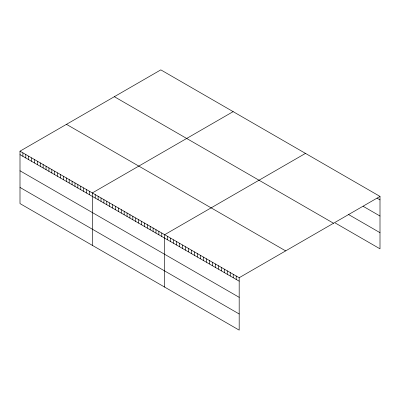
<?xml version="1.0" encoding="UTF-8"?>
<svg xmlns="http://www.w3.org/2000/svg" width="400" height="400" viewBox="0 0 400 400"><rect width="100%" height="100%" fill="white"/><g stroke="black" fill="none" stroke-linecap="round" stroke-linejoin="round"><path stroke-width="0.6" d="M20 151.17L239.185 277.715L239.185 330.13L20 203.585L20 151.17L160.815 69.87L380 196.415L380 248.83L335.285 223.015M233.145 111.63L92.33 192.93L92.33 245.345M305.48 153.39L164.66 234.69L164.66 287.105M239.185 277.715L380 196.415M377.02 198.155L380 199.875M363.11 206.28L380 216.03M348.205 214.32L380 232.675M114.345 96.7L333.53 223.245M66.47 124.34L285.655 250.885M20 154.63L239.185 281.175M20 170.785L239.185 297.33M20 187.43L239.185 313.975M236.2 275.995L236.2 279.455M233.22 274.27L233.22 277.735M230.24 272.55L230.24 276.015M227.26 270.83L227.26 274.29M224.28 269.11L224.28 272.57M221.3 267.39L221.3 270.85M218.315 265.665L218.315 269.13M215.335 263.945L215.335 267.41M212.355 262.225L212.355 265.685M209.375 260.505L209.375 263.965M206.395 258.785L206.395 262.245M203.415 257.06L203.415 260.525M200.43 255.34L200.43 258.805M197.45 253.62L197.45 257.08M194.47 251.9L194.47 255.36M191.49 250.18L191.49 253.64M188.51 248.455L188.51 251.92M185.525 246.735L185.525 250.2M182.545 245.015L182.545 248.475M179.565 243.295L179.565 246.755M176.585 241.575L176.585 245.035M173.605 239.85L173.605 243.315M170.625 238.13L170.625 241.595M167.64 236.41L167.64 239.87M161.77 233.02L161.77 236.48M158.875 231.35L158.875 234.81M155.98 229.68L155.98 233.14M153.09 228.005L153.09 231.47M150.195 226.335L150.195 229.8M147.3 224.665L147.3 228.13M144.41 222.995L144.41 226.46M141.515 221.325L141.515 224.79M138.62 219.655L138.62 223.115M135.73 217.985L135.73 221.445M132.835 216.315L132.835 219.775M129.94 214.645L129.94 218.105M127.05 212.975L127.05 216.435M124.155 211.305L124.155 214.765M121.265 209.635L121.265 213.095M118.37 207.965L118.37 211.425M115.475 206.29L115.475 209.755M112.585 204.62L112.585 208.085M109.69 202.95L109.69 206.415M106.795 201.28L106.795 204.745M103.905 199.61L103.905 203.075M101.01 197.94L101.01 201.4M98.115 196.27L98.115 199.73M95.225 194.6L95.225 198.06M89.435 191.26L89.435 194.72M86.545 189.59L86.545 193.05M83.65 187.92L83.65 191.38M80.76 186.25L80.76 189.71M77.865 184.575L77.865 188.04M74.97 182.905L74.97 186.37M72.08 181.235L72.08 184.7M69.185 179.565L69.185 183.03M66.29 177.895L66.29 181.36M63.4 176.225L63.4 179.685M60.505 174.555L60.505 178.015M57.61 172.885L57.61 176.345M54.72 171.215L54.72 174.675M51.825 169.545L51.825 173.005M48.93 167.875L48.93 171.335M46.04 166.205L46.04 169.665M43.145 164.53L43.145 167.995M40.255 162.86L40.255 166.325M37.36 161.19L37.36 164.655M34.465 159.52L34.465 162.985M31.575 157.85L31.575 161.315M28.68 156.18L28.68 159.645M25.785 154.51L25.785 157.97M22.895 152.84L22.895 156.3"/></g></svg>
